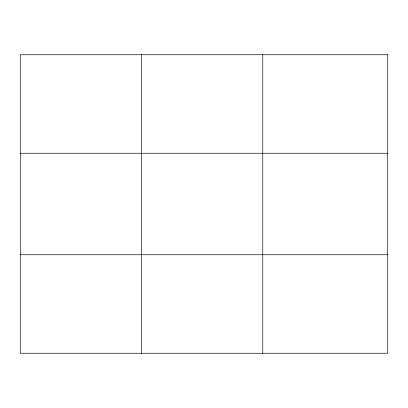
<?xml version="1.0" encoding="UTF-8"?>
<svg xmlns="http://www.w3.org/2000/svg" width="408" height="408" viewBox="0 0 408 408"><rect width="100%" height="100%" fill="white"/><g stroke="black" fill="none" stroke-linecap="round" stroke-linejoin="round"><path stroke-width="0.61" d="M141.576 54.748L141.576 353.252M262.752 54.748L262.752 353.252M20.4 153.255L387.6 153.255M20.4 254.745L387.6 254.745M387.6 54.748L387.6 353.252L20.4 353.252L20.4 54.748L387.6 54.748"/></g></svg>
